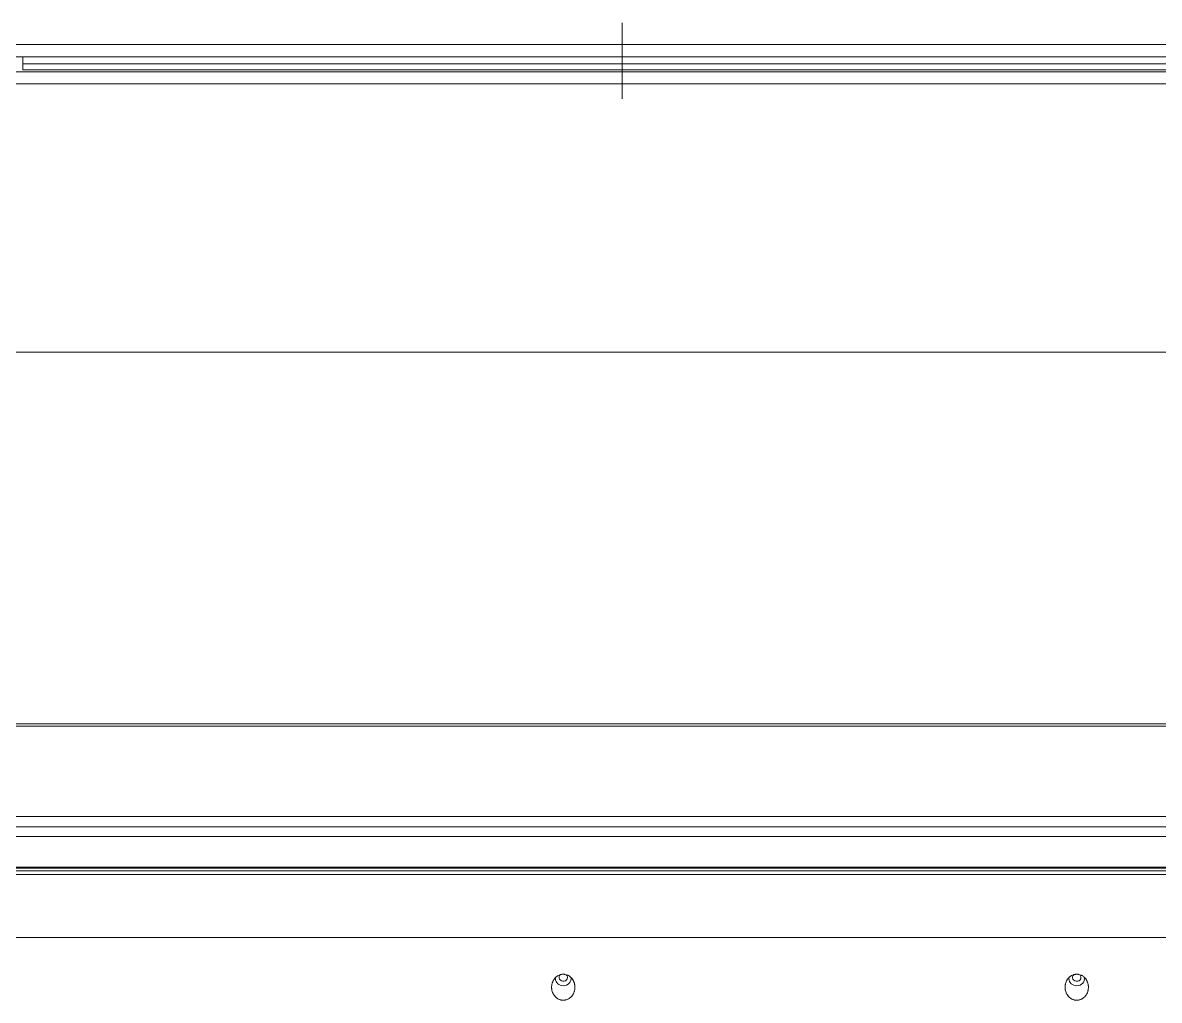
# Model space of a CAD drawing. Header units: inches. Extents: x 3778 to 56227, y -16914 to 35091.
# Drawn here: x 15846.9 to 15940.3, y 17375.4 to 17455.7 of the extents above; entities that cross this region are included whole.
import ezdxf

# ---------------------------------------------------------------- set-up
doc = ezdxf.new("R2010")
doc.units = ezdxf.units.IN
doc.header["$LTSCALE"] = 100
doc.header["$MEASUREMENT"] = 0
doc.layers.add('mark-B', color=2, linetype='Continuous', lineweight=20)
doc.layers.add('RC-LIGHT', color=7, linetype='Continuous')

# ---------------------------------------------------------------- blocks, each defined once
blk = doc.blocks.new('무풍1way 일반')
at = {"layer": 'mark-B'}
for p, q in [((-364.168, -332.681), (-364.168, -337.426)), ((-364.168, -337.565), (-364.168, -332.932)), ((-364.168, -333.079), (-364.168, -335.12)), ((-364.168, -333.781), (-364.168, -333.102)), ((-364.168, -333.436), (-364.168, -338.928)), ((-364.168, -334.618), (-364.168, -333.565)), ((-364.168, -335.684), (-364.168, -333.781)), ((-364.168, -333.794), (-364.168, -334.367)), ((-364.168, -333.927), (-364.168, -337.936)), ((-364.168, -338.104), (-364.168, -334.598)), ((-364.168, -335.12), (-364.168, -335.732)), ((-364.168, -337.426), (-364.168, -338.285)), ((-364.168, -338.034), (-364.168, -337.565))]:
    blk.add_line(p, q, dxfattribs=at)
for centre, major_axis, start_param, end_param in [((-369.017, -411.212), (-0.641, 0), 6.140244, 6.283185), ((-369.017, -411.212), (-0.641, 0), 0, 1.570794), ((-369.017, -411.115), (0.346, 0), 2.274801, 6.283185), ((-369.017, -411.212), (-0.641, 0), 1.570794, 3.322627), ((-369.017, -411.115), (0.346, 0), 0, 0.786285), ((-326.844, -411.212), (-0.641, 0), 6.140244, 6.283185), ((-326.844, -411.212), (-0.641, 0), 0, 1.570794), ((-326.844, -411.115), (0.346, 0), 2.274711, 6.283185), ((-326.844, -411.212), (-0.641, 0), 1.570794, 3.322627), ((-326.844, -411.115), (0.346, 0), 0, 0.786376)]:
    blk.add_ellipse(centre, major_axis=major_axis, ratio=0.913545, start_param=start_param, end_param=end_param, dxfattribs=at)
for points, knots in [([(-416.538, -334.467), (-405.851, -334.467), (-395.164, -334.467), (-373.79, -334.467), (-363.103, -334.467), (-331.042, -334.468), (-309.668, -334.468), (-245.545, -334.468), (-202.797, -334.467), (-160.049, -334.467)], [0, 0, 0, 0, 0.125, 0.125, 0.25, 0.25, 0.5, 0.5, 1, 1, 1, 1]), ([(-160.049, -335.487), (-202.797, -335.488), (-245.545, -335.488), (-309.668, -335.488), (-331.042, -335.488), (-363.103, -335.488), (-373.79, -335.488), (-395.164, -335.487), (-405.851, -335.487), (-416.538, -335.488)], [0, 0, 0, 0, 0.5, 0.5, 0.75, 0.75, 0.875, 0.875, 1, 1, 1, 1]), ([(-413.413, -336.563), (-413.412, -336.563), (-413.411, -336.559), (-413.411, -336.549), (-413.41, -336.545), (-413.41, -336.535), (-413.41, -336.529), (-413.409, -336.51), (-413.408, -336.494), (-413.408, -336.467), (-413.407, -336.457), (-413.407, -336.436), (-413.407, -336.425), (-413.406, -336.39), (-413.406, -336.365), (-413.405, -336.324), (-413.405, -336.31), (-413.405, -336.281), (-413.405, -336.252), (-413.405, -336.222), (-413.405, -336.19), (-413.404, -336.175), (-413.404, -336.126), (-413.404, -336.094), (-413.404, -336.061)], [0, 0, 0, 0, 0.125, 0.125, 0.1875, 0.1875, 0.25, 0.25, 0.375, 0.375, 0.4375, 0.4375, 0.5, 0.5, 0.625, 0.625, 0.6875, 0.6875, 0.75, 0.8125, 0.8125, 0.875, 0.875, 1, 1, 1, 1]), ([(-413.413, -336.563), (-413.412, -336.563), (-413.411, -336.559), (-413.411, -336.549), (-413.41, -336.545), (-413.41, -336.535), (-413.41, -336.529), (-413.409, -336.51), (-413.408, -336.494), (-413.408, -336.467), (-413.407, -336.457), (-413.407, -336.436), (-413.407, -336.425), (-413.406, -336.39), (-413.406, -336.365), (-413.405, -336.324), (-413.405, -336.31), (-413.405, -336.281), (-413.405, -336.252), (-413.405, -336.222), (-413.405, -336.19), (-413.404, -336.175), (-413.404, -336.126), (-413.404, -336.094), (-413.404, -336.061)], [0, 0, 0, 0, 0.125, 0.125, 0.1875, 0.1875, 0.25, 0.25, 0.375, 0.375, 0.4375, 0.4375, 0.5, 0.5, 0.625, 0.625, 0.6875, 0.6875, 0.75, 0.8125, 0.8125, 0.875, 0.875, 1, 1, 1, 1]), ([(-413.404, -336.061), (-413.07, -336.061), (-412.735, -336.061), (-411.061, -336.061), (-409.722, -336.061), (-403.028, -336.061), (-397.673, -336.061), (-370.896, -336.061), (-349.475, -336.061), (-273.693, -336.061), (-219.332, -336.061), (-164.971, -336.061)], [0, 0, 0, 0, 0.004042, 0.004042, 0.020209, 0.020209, 0.084879, 0.084879, 0.343558, 0.343558, 1, 1, 1, 1]), ([(-413.404, -336.061), (-413.07, -336.061), (-412.735, -336.061), (-411.061, -336.061), (-409.722, -336.061), (-403.028, -336.061), (-397.673, -336.061), (-370.896, -336.061), (-349.475, -336.061), (-273.693, -336.061), (-219.332, -336.061), (-164.971, -336.061)], [0, 0, 0, 0, 0.004042, 0.004042, 0.020209, 0.020209, 0.084879, 0.084879, 0.343558, 0.343558, 1, 1, 1, 1]), ([(0, -337.697), (-37.515, -337.697), (-112.545, -337.697), (-206.333, -337.697), (-281.363, -337.697), (-337.635, -337.697), (-384.529, -337.697), (-417.354, -337.697), (-435.937, -337.697), (-445.14, -337.697), (-449.654, -337.697)], [0, 0, 0, 0, 0.250292, 0.500585, 0.625731, 0.750877, 0.876023, 0.938597, 0.969883, 1, 1, 1, 1]), ([(0, -337.697), (-37.515, -337.697), (-112.545, -337.697), (-206.333, -337.697), (-281.363, -337.697), (-337.635, -337.697), (-384.529, -337.697), (-417.354, -337.697), (-435.937, -337.697), (-445.14, -337.697), (-449.654, -337.697)], [0, 0, 0, 0, 0.250292, 0.500585, 0.625731, 0.750877, 0.876023, 0.938597, 0.969883, 1, 1, 1, 1]), ([(-456.218, -359.742), (-451.465, -359.741), (-441.961, -359.742), (-422.952, -359.741), (-389.686, -359.742), (-342.163, -359.741), (-285.136, -359.742), (-209.1, -359.742), (-114.054, -359.742), (-38.018, -359.742), (0, -359.742)], [0, 0, 0, 0, 0.03125, 0.0625, 0.125, 0.25, 0.375, 0.5, 0.75, 1, 1, 1, 1]), ([(-456.218, -359.742), (-451.465, -359.741), (-441.961, -359.742), (-422.952, -359.741), (-389.686, -359.742), (-342.163, -359.741), (-285.136, -359.742), (-209.1, -359.742), (-114.054, -359.742), (-38.018, -359.742), (0, -359.742)], [0, 0, 0, 0, 0.03125, 0.0625, 0.125, 0.25, 0.375, 0.5, 0.75, 1, 1, 1, 1]), ([(0, -390.476), (-70.859, -390.476), (-141.718, -390.476), (-248.006, -390.476), (-301.151, -390.476), (-363.152, -390.476), (-394.153, -390.476), (-411.868, -390.476), (-420.725, -390.476), (-425.154, -390.476)], [0, 0, 0, 0, 0.5, 0.5, 0.75, 0.875, 0.9375, 0.96875, 1, 1, 1, 1]), ([(0, -390.476), (-70.859, -390.476), (-141.718, -390.476), (-248.006, -390.476), (-301.151, -390.476), (-363.152, -390.476), (-394.153, -390.476), (-411.868, -390.476), (-420.725, -390.476), (-425.154, -390.476)], [0, 0, 0, 0, 0.5, 0.5, 0.75, 0.875, 0.9375, 0.96875, 1, 1, 1, 1]), ([(0, -397.903), (-35.56, -397.903), (-106.679, -397.903), (-213.359, -397.903), (-302.258, -397.902), (-364.488, -397.902), (-395.603, -397.901), (-413.382, -397.903), (-422.272, -397.899), (-426.717, -397.903)], [0, 0, 0, 0, 0.25, 0.5, 0.75, 0.875, 0.9375, 0.96875, 1, 1, 1, 1]), ([(0, -397.903), (-35.56, -397.903), (-106.679, -397.903), (-213.359, -397.903), (-302.258, -397.902), (-364.488, -397.902), (-395.603, -397.901), (-413.382, -397.903), (-422.272, -397.899), (-426.717, -397.903)], [0, 0, 0, 0, 0.25, 0.5, 0.75, 0.875, 0.9375, 0.96875, 1, 1, 1, 1]), ([(-426.893, -398.738), (-422.446, -398.738), (-418, -398.738), (-409.106, -398.738), (-404.659, -398.738), (-391.319, -398.738), (-382.425, -398.738), (-355.744, -398.738), (-302.383, -398.738), (-249.021, -398.738), (-142.298, -398.738), (-71.149, -398.738), (0, -398.738)], [0, 0, 0, 0, 0.03125, 0.03125, 0.0625, 0.0625, 0.125, 0.125, 0.25, 0.5, 0.5, 1, 1, 1, 1]), ([(-426.893, -398.738), (-422.446, -398.738), (-418, -398.738), (-409.106, -398.738), (-404.659, -398.738), (-391.319, -398.738), (-382.425, -398.738), (-355.744, -398.738), (-302.383, -398.738), (-249.021, -398.738), (-142.298, -398.738), (-71.149, -398.738), (0, -398.738)], [0, 0, 0, 0, 0.03125, 0.03125, 0.0625, 0.0625, 0.125, 0.125, 0.25, 0.5, 0.5, 1, 1, 1, 1]), ([(-426.891, -402.051), (-422.445, -402.051), (-417.998, -402.051), (-409.104, -402.051), (-404.657, -402.051), (-391.317, -402.051), (-382.423, -402.051), (-355.743, -402.051), (-337.956, -402.051), (-284.594, -402.051), (-249.02, -402.051), (-142.297, -402.051), (-71.149, -402.051), (0, -402.051)], [0, 0, 0, 0, 0.03125, 0.03125, 0.0625, 0.0625, 0.125, 0.125, 0.25, 0.25, 0.5, 0.5, 1, 1, 1, 1]), ([(0, -402.138), (-71.148, -402.138), (-142.296, -402.138), (-249.018, -402.138), (-284.592, -402.138), (-337.953, -402.138), (-355.74, -402.138), (-382.421, -402.138), (-391.314, -402.138), (-404.655, -402.138), (-409.101, -402.138), (-417.995, -402.138), (-422.442, -402.138), (-426.888, -402.138)], [0, 0, 0, 0, 0.5, 0.5, 0.75, 0.75, 0.875, 0.875, 0.9375, 0.9375, 0.96875, 0.96875, 1, 1, 1, 1]), ([(-368.14, -411.489), (-368.116, -411.552), (-368.097, -411.615), (-368.077, -411.712), (-368.072, -411.744), (-368.066, -411.794), (-368.064, -411.81), (-368.061, -411.843), (-368.06, -411.86), (-368.057, -411.943), (-368.061, -412.01), (-368.074, -412.108), (-368.079, -412.14), (-368.09, -412.189), (-368.094, -412.205), (-368.102, -412.237), (-368.107, -412.253), (-368.132, -412.333), (-368.157, -412.394), (-368.202, -412.481), (-368.219, -412.51), (-368.245, -412.552), (-368.255, -412.566), (-368.274, -412.593), (-368.284, -412.606), (-368.335, -412.672), (-368.381, -412.72), (-368.456, -412.784), (-368.482, -412.804), (-368.523, -412.833), (-368.537, -412.842), (-368.565, -412.859), (-368.58, -412.868), (-368.653, -412.908), (-368.714, -412.933), (-368.809, -412.96), (-368.842, -412.968), (-368.908, -412.979), (-368.941, -412.982), (-369.04, -412.987), (-369.106, -412.983), (-369.189, -412.968), (-369.205, -412.965), (-369.238, -412.957), (-369.254, -412.952), (-369.301, -412.938), (-369.332, -412.927), (-369.393, -412.901), (-369.423, -412.886), (-369.482, -412.853), (-369.51, -412.835), (-369.591, -412.777), (-369.64, -412.733), (-369.731, -412.635), (-369.771, -412.582), (-369.824, -412.497), (-369.84, -412.468), (-369.862, -412.424), (-369.87, -412.408), (-369.883, -412.378), (-369.89, -412.363), (-369.92, -412.285), (-369.939, -412.222), (-369.955, -412.141), (-369.958, -412.124), (-369.964, -412.091), (-369.966, -412.075), (-369.972, -412.025), (-369.974, -411.992), (-369.977, -411.893), (-369.974, -411.827), (-369.963, -411.744), (-369.961, -411.728), (-369.955, -411.695), (-369.951, -411.679), (-369.941, -411.63), (-369.932, -411.598), (-369.902, -411.503), (-369.877, -411.442), (-369.839, -411.369), (-369.831, -411.354), (-369.815, -411.325), (-369.806, -411.311), (-369.779, -411.269), (-369.76, -411.242), (-369.699, -411.163), (-369.654, -411.116), (-369.591, -411.061), (-369.578, -411.051), (-369.552, -411.03), (-369.539, -411.02), (-369.498, -410.991), (-369.47, -410.974), (-369.383, -410.926), (-369.322, -410.9), (-369.242, -410.877), (-369.225, -410.873), (-369.193, -410.865), (-369.176, -410.862), (-369.127, -410.854), (-369.062, -410.847), (-368.995, -410.847), (-368.945, -410.85), (-368.928, -410.852), (-368.895, -410.856), (-368.879, -410.859), (-368.797, -410.874), (-368.734, -410.893), (-368.657, -410.926), (-368.641, -410.933), (-368.612, -410.948), (-368.568, -410.972), (-368.498, -411.017), (-368.446, -411.059), (-368.408, -411.092), (-368.396, -411.104), (-368.372, -411.127), (-368.361, -411.139), (-368.305, -411.2), (-368.265, -411.253), (-368.221, -411.324), (-368.212, -411.339), (-368.196, -411.368), (-368.18, -411.397), (-368.166, -411.428), (-368.153, -411.458), (-368.146, -411.474), (-368.14, -411.489)], [0, 0, 0, 0, 0.03125, 0.03125, 0.046875, 0.046875, 0.054687, 0.054687, 0.0625, 0.0625, 0.09375, 0.09375, 0.109375, 0.109375, 0.117187, 0.117187, 0.125, 0.125, 0.15625, 0.15625, 0.171875, 0.171875, 0.179687, 0.179687, 0.1875, 0.1875, 0.21875, 0.21875, 0.234375, 0.234375, 0.242187, 0.242187, 0.25, 0.25, 0.28125, 0.28125, 0.296875, 0.296875, 0.3125, 0.3125, 0.34375, 0.34375, 0.351562, 0.351562, 0.359375, 0.359375, 0.375, 0.375, 0.390625, 0.390625, 0.40625, 0.40625, 0.4375, 0.4375, 0.46875, 0.46875, 0.484375, 0.484375, 0.492187, 0.492187, 0.5, 0.5, 0.53125, 0.53125, 0.539062, 0.539062, 0.546875, 0.546875, 0.5625, 0.5625, 0.59375, 0.59375, 0.601562, 0.601562, 0.609375, 0.609375, 0.625, 0.625, 0.65625, 0.65625, 0.664062, 0.664062, 0.671875, 0.671875, 0.6875, 0.6875, 0.71875, 0.71875, 0.726562, 0.726562, 0.734375, 0.734375, 0.75, 0.75, 0.78125, 0.78125, 0.789062, 0.789062, 0.796875, 0.796875, 0.8125, 0.828125, 0.828125, 0.835937, 0.835937, 0.84375, 0.84375, 0.875, 0.875, 0.882812, 0.882812, 0.890625, 0.90625, 0.921875, 0.921875, 0.929687, 0.929687, 0.9375, 0.9375, 0.96875, 0.96875, 0.976562, 0.976562, 0.984375, 0.992187, 0.992187, 1, 1, 1, 1]), ([(-325.967, -411.489), (-325.942, -411.552), (-325.923, -411.615), (-325.903, -411.712), (-325.898, -411.744), (-325.892, -411.794), (-325.891, -411.81), (-325.888, -411.843), (-325.887, -411.86), (-325.884, -411.943), (-325.887, -412.01), (-325.9, -412.108), (-325.906, -412.14), (-325.916, -412.189), (-325.92, -412.205), (-325.929, -412.237), (-325.933, -412.253), (-325.958, -412.333), (-325.983, -412.394), (-326.029, -412.481), (-326.045, -412.51), (-326.072, -412.552), (-326.081, -412.566), (-326.1, -412.593), (-326.11, -412.606), (-326.162, -412.672), (-326.208, -412.72), (-326.282, -412.784), (-326.309, -412.804), (-326.349, -412.833), (-326.363, -412.842), (-326.392, -412.859), (-326.406, -412.868), (-326.479, -412.908), (-326.54, -412.933), (-326.636, -412.96), (-326.668, -412.968), (-326.734, -412.979), (-326.768, -412.982), (-326.867, -412.987), (-326.933, -412.983), (-327.015, -412.968), (-327.032, -412.965), (-327.064, -412.957), (-327.08, -412.952), (-327.128, -412.938), (-327.159, -412.927), (-327.22, -412.901), (-327.25, -412.886), (-327.308, -412.853), (-327.336, -412.835), (-327.417, -412.777), (-327.467, -412.733), (-327.558, -412.635), (-327.598, -412.582), (-327.65, -412.497), (-327.667, -412.468), (-327.689, -412.424), (-327.696, -412.408), (-327.71, -412.378), (-327.716, -412.363), (-327.747, -412.285), (-327.765, -412.222), (-327.782, -412.141), (-327.785, -412.124), (-327.79, -412.091), (-327.792, -412.075), (-327.798, -412.025), (-327.801, -411.992), (-327.804, -411.893), (-327.801, -411.827), (-327.79, -411.744), (-327.787, -411.728), (-327.781, -411.695), (-327.778, -411.679), (-327.767, -411.63), (-327.759, -411.598), (-327.729, -411.503), (-327.704, -411.442), (-327.666, -411.369), (-327.658, -411.354), (-327.641, -411.325), (-327.633, -411.311), (-327.606, -411.269), (-327.587, -411.242), (-327.526, -411.163), (-327.481, -411.116), (-327.418, -411.061), (-327.405, -411.051), (-327.379, -411.03), (-327.365, -411.02), (-327.324, -410.991), (-327.296, -410.974), (-327.209, -410.926), (-327.149, -410.9), (-327.068, -410.877), (-327.052, -410.873), (-327.019, -410.865), (-327.003, -410.862), (-326.954, -410.854), (-326.888, -410.847), (-326.822, -410.847), (-326.772, -410.85), (-326.755, -410.852), (-326.722, -410.856), (-326.705, -410.859), (-326.624, -410.874), (-326.56, -410.893), (-326.483, -410.926), (-326.468, -410.933), (-326.438, -410.948), (-326.394, -410.972), (-326.324, -411.017), (-326.273, -411.059), (-326.235, -411.092), (-326.223, -411.104), (-326.199, -411.127), (-326.187, -411.139), (-326.131, -411.2), (-326.091, -411.253), (-326.047, -411.324), (-326.039, -411.339), (-326.023, -411.368), (-326.007, -411.397), (-325.993, -411.428), (-325.979, -411.458), (-325.973, -411.474), (-325.967, -411.489)], [0, 0, 0, 0, 0.03125, 0.03125, 0.046875, 0.046875, 0.054687, 0.054687, 0.0625, 0.0625, 0.09375, 0.09375, 0.109375, 0.109375, 0.117187, 0.117187, 0.125, 0.125, 0.15625, 0.15625, 0.171875, 0.171875, 0.179687, 0.179687, 0.1875, 0.1875, 0.21875, 0.21875, 0.234375, 0.234375, 0.242187, 0.242187, 0.25, 0.25, 0.28125, 0.28125, 0.296875, 0.296875, 0.3125, 0.3125, 0.34375, 0.34375, 0.351562, 0.351562, 0.359375, 0.359375, 0.375, 0.375, 0.390625, 0.390625, 0.40625, 0.40625, 0.4375, 0.4375, 0.46875, 0.46875, 0.484375, 0.484375, 0.492187, 0.492187, 0.5, 0.5, 0.53125, 0.53125, 0.539062, 0.539062, 0.546875, 0.546875, 0.5625, 0.5625, 0.59375, 0.59375, 0.601562, 0.601562, 0.609375, 0.609375, 0.625, 0.625, 0.65625, 0.65625, 0.664062, 0.664062, 0.671875, 0.671875, 0.6875, 0.6875, 0.71875, 0.71875, 0.726562, 0.726562, 0.734375, 0.734375, 0.75, 0.75, 0.78125, 0.78125, 0.789062, 0.789062, 0.796875, 0.796875, 0.8125, 0.828125, 0.828125, 0.835937, 0.835937, 0.84375, 0.84375, 0.875, 0.875, 0.882812, 0.882812, 0.890625, 0.90625, 0.921875, 0.921875, 0.929687, 0.929687, 0.9375, 0.9375, 0.96875, 0.96875, 0.976562, 0.976562, 0.984375, 0.992187, 0.992187, 1, 1, 1, 1])]:
    blk.add_open_spline(points, degree=3, knots=knots, dxfattribs=at)
for points, degree in [([(-413.404, -336.061), (-413.404, -335.87), (-413.404, -335.679), (-413.405, -335.488)], 3), ([(-413.404, -336.061), (-413.404, -335.87), (-413.404, -335.679), (-413.405, -335.488)], 3), ([(-449.654, -336.712), (-299.769, -336.712), (-149.885, -336.712), (0, -336.712)], 3), ([(-449.654, -336.712), (-299.769, -336.712), (-149.885, -336.712), (0, -336.712)], 3), ([(-164.963, -336.563), (-247.779, -336.563), (-330.596, -336.563), (-413.413, -336.563)], 3), ([(-164.963, -336.563), (-247.779, -336.563), (-330.596, -336.563), (-413.413, -336.563)], 3), ([(-425.154, -390.265), (-283.436, -390.265), (-141.718, -390.265), (0, -390.265)], 3), ([(-425.154, -390.265), (-283.436, -390.265), (-141.718, -390.265), (0, -390.265)], 3), ([(-426.893, -399.522), (-213.447, -399.517), (0, -399.521)], 2), ([(-426.893, -399.522), (-213.447, -399.517), (0, -399.521)], 2), ([(-427.338, -402.344), (-284.892, -402.344), (-142.446, -402.344), (0, -402.344)], 3), ([(0, -402.661), (-142.446, -402.661), (-284.892, -402.661), (-427.338, -402.661)], 3), ([(0, -407.818), (-145.505, -407.818), (-291.01, -407.818), (-436.515, -407.818)], 3)]:
    blk.add_open_spline(points, degree=degree, dxfattribs=at)

msp = doc.modelspace()

# ---------------------------------------------------------------- block references
at = {"layer": 'RC-LIGHT'}
msp.add_blockref('무풍1way 일반', (16260.328, 17788.342), dxfattribs=at)

doc.saveas('drawing.dxf')
